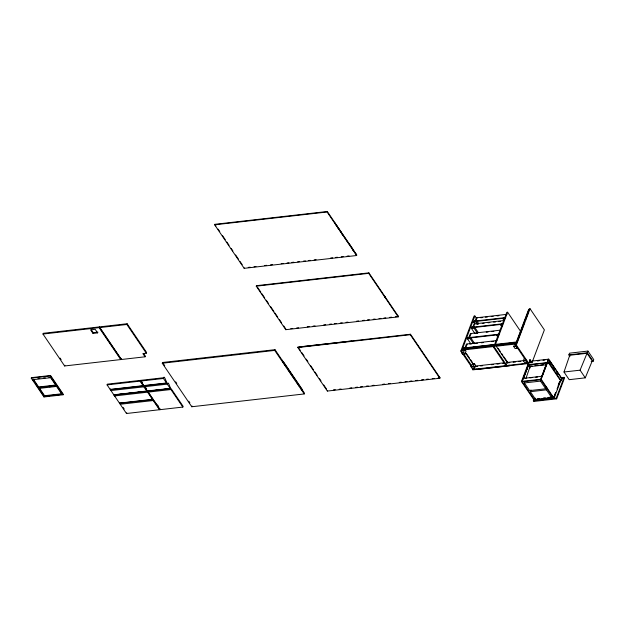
<?xml version="1.0" encoding="UTF-8"?>
<svg xmlns="http://www.w3.org/2000/svg" width="625" height="625" viewBox="0 0 625 625"><rect width="100%" height="100%" fill="white"/><g stroke="black" fill="none" stroke-linecap="round" stroke-linejoin="round"><path stroke-width="0.94" d="M120.555 404.094L119.68 402.656M147.812 391.633L147.805 392.234L144.75 386.883M148.281 391.547C148.586 393.25 146.812 390.375 147.609 390.367M561.242 377.68L564.102 377.352L564.164 378.977L556.664 398.828L533.758 401.438L533.328 400.797L534.008 398.984M546.43 387L545.703 388.781L529.617 390.609L524.414 382.945L525.023 381.18M525.93 378.531L530.172 366.188M535.539 399.352L530.344 391.68L530.945 389.922M563.992 372.008L569.75 355.25L587.031 353.281L592.227 360.953L585.273 377.844L569.188 379.68L563.992 372.008L580.078 370.172L587.031 353.281M42.977 334.039L43.258 333.312L99.391 326.914L121.031 358.844L120.758 359.57L64.625 365.969L42.977 334.039L99.109 327.641L120.758 359.57M31.25 378.148L31.438 377.664L50.562 375.484L63.305 394.289L63.117 394.773L43.992 396.953L31.25 378.148L50.375 375.969L63.117 394.773M44.391 396.219L33.164 379.664L33.352 379.172L44.57 395.727L44.391 396.219L61.852 394.227L62.039 393.742L44.57 395.727M39.273 387.914L39.094 388.406L56.555 386.414L56.742 385.922L54.906 386.133M50.375 375.969L50.562 375.484M61.852 394.227L50.633 377.672L50.82 377.188L48.977 377.391M43.992 396.953L43.117 394.898M64.625 365.969L64.898 365.242M93.266 332.672L97.875 332.148L97.594 332.875L92.992 333.406L93.266 332.672L91.328 329.82M99.109 327.641L99.391 326.914M99.57 327.586L99.852 326.859L127.133 323.75L146.594 352.469L146.32 353.203L142.867 353.594L145.039 356.805L121.219 359.523L99.57 327.586L126.852 324.477L146.32 353.203M126.852 324.477L127.133 323.75M154.07 400.633L159.75 409.008L159.477 409.734L126.477 413.5L107.078 384.883L107.359 384.156L140.352 380.391L143.5 385.031M121.219 359.523L121.492 358.789M110.438 389.648L143.344 385.938M119.68 403.281L152.633 399.641M145.039 356.805L145.32 356.078L143.688 353.664M126.477 413.5L126.75 412.766M159.477 409.734L140.078 381.125L140.352 380.391M140.539 381.07L140.812 380.344L163.719 377.727C164.297 374.281 167.797 386.961 167.617 383.492C168.547 380.5 171.242 392.273 171.289 388.898L183.117 406.344L182.836 407.07L159.938 409.688L140.539 381.07L163.445 378.461L182.836 407.07M143.898 385.836L166.805 383.227M147.453 391.273L170.453 388.609L147.547 391.227M162.273 363.227L162.555 362.492L275 349.68L304.5 393.203L304.227 393.938L191.781 406.75L162.273 363.227L274.719 350.406L304.227 393.938M214.664 224.805L214.852 224.32L327.297 211.5L356.797 255.031L356.617 255.516L244.172 268.336L214.664 224.805L327.109 211.992L356.617 255.516M163.445 378.461L163.719 377.727M159.938 409.688L160.211 408.953M191.781 406.75L192.055 406.023M244.172 268.336L244.352 267.844M256.258 286.172L256.445 285.688L368.891 272.867L398.391 316.398L398.211 316.883L285.766 329.695L256.258 286.172L368.711 273.352L398.211 316.883M274.719 350.406L275 349.68M327.109 211.992L327.297 211.5M285.766 329.695L285.945 329.211L283.766 325.984M282.93 362.109L283.203 361.383L302.383 389.672L302.102 390.406L300.461 387.977M336.75 226.18L336.656 225.727L338.742 229.18M297.859 347.539L298.039 347.055L410.484 334.234L439.992 377.758L439.805 378.25L327.359 391.062L297.859 347.539L410.305 334.719L439.805 378.25M341.586 233.32L344.094 236.641M343.82 236.672L341.492 232.867M346.602 240.773L346.656 240.039M349.75 244.609L349.438 244.141M352.414 248.531L349.992 244.961M352.648 249.695L352.703 248.961M352.797 250.297L353.258 249.781M355.914 254.516L355.969 253.773M368.711 273.352L368.891 272.867M327.359 391.062L327.539 390.578M384.703 296.93L384.891 296.445M384.945 297.289L385.133 296.805M397.695 316.094L397.875 315.602M410.305 334.719L410.484 334.234M418.414 346.664L418.602 346.18M439.289 377.453L439.469 376.969M472.195 367.836L460.82 351.047L474.031 316.07L474.867 315.977L476.484 318.367M474.867 315.977L461.648 350.953L460.82 351.047M465.133 349.938L466.016 351.242L464.883 354.242L462.719 354.492L461.391 352.531L462.961 349.484M494.219 346.461L494.008 345.016L494.219 346.461L463.203 349.992L463 348.555M463.203 349.992L463.477 349.266M470.75 343.68L467.469 338.836L468.109 337.141L467.992 338.156L468.68 338.078M474.703 333.227L471.422 328.383L472.062 326.68L471.945 327.703L472.633 327.625M474.828 323.875L473.734 322.266L474.375 320.562L474.258 321.586L474.945 321.5L476.336 317.812L506.891 314.328M464.039 348.617L464.164 347.594M464.727 348.539L466.43 344.031L496.984 340.547M468.469 338.641L470.383 333.578L499.969 330.203M472.422 328.188L474.023 323.93L503.609 320.555M462.719 354.492L463.023 353.68M464.883 354.242L463.555 352.281L464.406 350.031M464.992 348.539L465.172 348.055L471.258 347.359M499.406 334.148L469.125 337.602L469.086 338.297M505.664 317.57L475.391 321.023L475.203 321.508L503.852 318.242M473.227 327.359L474.727 324.078M473.336 343.391L470.047 338.547L470.492 337.367L468.883 337.555M477.281 332.93L474 328.086L474.445 326.914L472.828 327.094M477.953 324.391L476.312 321.969L476.758 320.797L475.141 320.977M471.016 366.727L472.586 363.68L474.312 363.484L475.641 365.445L474.508 368.445L472.344 368.695L471.016 366.727L473.18 366.484L474.508 368.445M473.18 366.484L474.312 363.484M497.945 337.141L496.852 335.531L497.289 334.352M501.891 326.688L500.797 325.07L501.242 323.898L502.859 323.711L502.656 324.242M504.203 320.57L503.109 318.953L503.555 317.773M507.406 361.969L506.336 364.812L505.508 364.906L493.586 347.312L506.797 312.336L507.633 312.242L520.578 331.344M498.703 334.695L498.906 334.172M504.969 318.117L505.172 317.594M506.336 364.812L494.414 347.219L507.633 312.242M516.203 343.258L515.719 342.539L515.922 343.984L495.969 346.258L495.766 344.82M517.539 347.469L517.234 348.281L515.07 348.523L513.742 346.562L514.875 343.562L516.602 343.367M528.023 363.57L515.523 345.125L529.227 308.852L530.062 308.758L544.375 329.883L532.047 362.508L530.391 362.695L529.336 361.148M516.797 342.953L524.594 322.328M525.609 319.633L527.977 313.359M517.234 348.281L515.906 346.312L516.211 345.508L515.773 345.555M527.734 363.148L472.438 369.453L472.727 369.875L528.852 363.477L516.352 345.031L530.062 308.758M526.281 360.359L527.164 361.664L526.859 362.477L524.695 362.727L523.367 360.758L524.5 357.766M526.859 362.477L525.531 360.516L525.836 359.703L525.398 359.758M560.945 380.008L554.047 398.242L534.375 400.484L521.484 381.469L528.375 363.234M529.828 367.898L528.117 364.617L547.383 362.656M541.781 376.781L546.781 362.953L540.609 379.289L541.172 379.688L522.047 381.867L528.352 365.289L523.422 378.234M529.406 359.93L530.234 359.828L528.258 364.836M523.695 378.203L528.219 365.531M546.922 363.172L547.242 362.438M541.93 376.992L547.07 363.383M554.047 398.242L541.164 379.227L548.742 359.164L532.406 361.031M534.922 400.422L534.555 399.5L553.68 397.32M534.5 400.242L534.977 399.68M548.547 362.977L549.234 361.156L549.836 361.086L561.922 378.922L561.234 380.75L560.633 380.812L548.547 362.977L549.141 362.906L561.234 380.75M535.32 398.18L534.633 399.992L522.328 381.836M534.781 400.211L535.469 398.391M549.141 362.906L549.836 361.086M569.922 356.43L568.867 354.875L569.516 353.172L587.945 351.07L593.75 359.633L593.109 361.336L591.164 361.555M555.555 392.859L553.5 398.305L553.555 397.562M558.281 385.141L559.312 382.422M558.297 385.602L559.328 382.883M553.969 397.156L555.688 392.617M557.055 388.984L559.461 382.633M559.602 382.258L559.797 381.727M559.672 381.977L560.133 381.453M556.664 398.828L556.227 398.188L564.102 377.352M593.109 361.336L587.305 352.773L587.945 351.07M545.703 388.781L540.5 381.109L541.234 379.328M552.359 395.742L551.625 397.523L546.422 389.852L547.156 388.07M153.555 399.875L153.438 400.547L152.742 398.969M114.844 395.984L114.078 394.383M144.273 386.172L144.148 386.852L143.438 385.25M144.68 386.75L143.664 385.328M110.32 388.93L111.258 390.32M248.234 267.406L250.172 267.188M254.047 266.742L255.984 266.523M264.711 265.523L266.648 265.305M270.523 264.867L272.469 264.641M281.188 263.648L283.125 263.43M287.008 262.984L288.945 262.766M291.852 262.43L293.789 262.211M297.672 261.766L299.609 261.547M303.484 261.109L305.422 260.883M308.328 260.555L310.273 260.336M314.148 259.891L316.086 259.672M330.625 258.016L332.562 257.789M335.477 257.461L337.414 257.242M341.289 256.797L343.227 256.578M347.109 256.133L349.047 255.914M290.797 328.656L292.734 328.438M296.609 328L298.547 327.773M307.273 326.781L309.211 326.562M313.094 326.117L315.031 325.898M323.75 324.906L325.695 324.68M329.57 324.242L331.508 324.016M334.414 323.688L336.352 323.469M340.234 323.023L342.172 322.805M346.047 322.359L347.984 322.141M356.711 321.148L358.648 320.922M362.531 320.484L364.469 320.266M367.375 319.93L369.312 319.711M373.188 319.266L375.133 319.047M379.008 318.602L380.945 318.383M383.852 318.055L385.789 317.828M389.672 317.391L391.609 317.172M395.484 316.727L398.391 316.398M529.336 309.766L528.508 309.867L515.289 344.844L516.117 344.75M480.727 317.773L482.633 317.555M485.5 317.227L487.406 317.008M491.227 316.578L493.141 316.359M496.953 315.922L498.867 315.703M473.734 322.266L476.312 321.969M503.109 318.953L504.836 318.758M476.5 324.109L478.414 323.891M482.234 323.453L484.141 323.242M487.961 322.805L489.867 322.586M493.687 322.148L495.602 321.93M498.461 321.609L500.375 321.391M299.508 346.992L331.445 343.352M331.906 343.305L351.836 341.031M473.078 327.141L502.68 323.766M473.852 327.516L501.539 324.359M471.422 328.383L474 328.086M500.797 325.07L502.523 324.875M37.945 378.648L39.789 378.445M43.461 378.023L45.305 377.812M33.164 379.664L50.633 377.672M471.227 333.945L470.937 333.516L469.547 337.781M475.719 333.43L477.633 333.211M486.227 332.234L488.133 332.016M491.953 331.578L493.867 331.359M56.117 385L38.648 386.992L38.461 387.477L55.93 385.484M469.898 337.977L499.5 334.602M467.469 338.836L470.047 338.547M496.852 335.531L498.57 335.336M43.875 387.391L45.711 387.18M49.391 386.766L51.227 386.555M107.078 384.883L140.078 381.125M469.859 344.102L471.773 343.883M475.594 343.453L477.5 343.234M481.32 342.797L483.227 342.578M491.82 341.602L493.734 341.383M462.719 348.117L494.656 344.477M495.484 344.383L516.359 342M472.813 347.188L476.633 346.75M478.031 346.586L495.727 344.57M462.539 348.602L494.469 344.961M516.18 342.492L495.305 344.867L507.516 362.891M47.047 396.141L48.961 395.922M52.781 395.484L54.695 395.266M57.563 394.938L59.477 394.719M110.273 389.398L143.266 385.641M143.727 385.586L166.633 382.977M462.719 349.281L493.734 345.75M495.484 345.547L515.438 343.273M111.047 390.539L144.078 386.82M144.5 386.727L167.406 384.117M493.586 347.312L494.414 347.219M515.523 345.125L516.352 345.031M461.391 352.531L463.555 352.281M513.742 346.562L515.906 346.312M113.922 394.789L146.922 391.023M147.383 390.977L170.281 388.367M114.695 395.93L147.695 392.172M148.156 392.117L171.055 389.508M119.555 403.102L152.555 399.336M120.328 404.242L153.359 400.523M568.867 354.875L587.305 352.773M474.602 366.18L504.672 362.75M506.617 362.531L524.078 360.539M523.367 360.758L525.531 360.516M474.891 366.609L477.648 366.289M480.555 365.961L482.648 365.719M491.383 364.727L493.32 364.508M497.008 364.086L499.141 363.844M502.812 363.422L504.969 363.18M507.875 362.844L509.812 362.625M513.211 362.234L515.641 361.961M518.898 361.586L520.797 361.375M537.281 360.93L539.195 360.711M543.016 360.281L544.93 360.062M548.477 359.656L548.188 359.227L547.109 362.688M527.211 362.43L528.039 362.336M527.93 365.102L547.055 362.922M530.031 366.133L532.094 365.969M534.977 365.641L537.852 365.312M540.734 364.984L543.617 364.656M529.852 366.617L546.398 364.727M333.359 389.914L335.297 389.695M339.172 389.25L341.117 389.031M349.836 388.039L351.773 387.812M355.656 387.375L357.594 387.156M360.5 386.82L362.438 386.602M366.32 386.156L368.258 385.938M372.133 385.492L374.07 385.273M382.797 384.281L384.734 384.062M388.609 383.617L390.555 383.398M399.273 382.398L401.211 382.18M405.094 381.734L407.031 381.516M409.938 381.188L411.875 380.961M415.758 380.523L417.695 380.305M421.57 379.859L423.508 379.641M426.414 379.305L428.359 379.086M432.234 378.641L434.172 378.422M438.047 377.984L439.992 377.758M523.133 378.414L542.258 376.227M529.969 377.859L531.883 377.641M535.703 377.211L537.617 376.992M521.484 381.469L541.164 379.227M521.906 381.656L528.352 365.289M561.312 377.789L564.172 377.461M561.211 378L561.633 378.18L548.742 359.164M524.414 382.945L540.5 381.109M561.883 378.688L563.789 378.477M561.328 378.992L561.922 378.922M530.344 391.68L546.422 389.852M537.609 398.688L539.523 398.469M543.352 398.031L545.258 397.812M548.133 397.484L552.914 396.945M535.164 399.195L534.742 399.016M548.164 397.711L550.023 397.5M547.977 398.203L549.836 397.992M534.359 400.023L553.352 398.094M533.328 400.797L556.227 398.188M580.078 370.172L585.273 377.844M549.016 360.445L550.617 362.812M552.758 365.969L554.367 368.344M556.508 371.5L558.109 373.867M550.812 363.477L551.859 365.031M553.438 367.359L555.016 369.688M557.117 372.789L558.172 374.336M559.656 381.516L559.945 381.938M530.234 359.828L532.047 362.508M529.641 360.273L531.219 362.602M540.898 379.719L553.211 397.875M528.68 365.016L529.75 366.594M528.117 364.617L528.406 365.047M528.5 365.5L530.102 367.867M498.141 348.297L500.266 351.438M501.859 353.781L502.922 355.352M503.984 356.914L507.164 361.617M509.047 365.133L509.484 365.773L476.492 369.531L476.055 368.891M477.039 317.961L475.812 321.203M476.758 320.797L478.375 323.172M474.445 326.914L478.211 332.469M470.492 337.367L474.797 343.719M467.125 344.188L465.594 348.234M466.25 353.328L469.625 358.305M470.633 359.789L472.273 362.219M465.188 352.523L473.156 364.273M463.812 354.156L471.945 366.148M336.602 225.586L334.484 222.516L336.414 225.367M336.844 225.938L338.773 228.797M339.016 229.148L341.438 232.719L338.836 228.938M344.82 237.711L346.273 239.852M347.117 241.102L349.055 243.953M353.648 250.734L355.586 253.586M214.852 224.32L215.945 225.93M218.125 229.156L219.766 231.578M222.5 235.602L225.234 239.633M226.867 242.055L229.055 245.281M231.242 248.5L232.883 250.922M235.609 254.953L238.344 258.977M239.984 261.398L242.172 264.625M257.539 287.297L260.812 292.133M261.906 293.75L264.641 297.773M266.281 300.195L268.461 303.422M270.648 306.641L273.93 311.477M275.023 313.094L277.75 317.125M279.391 319.539L281.578 322.766M298.039 347.055L300.227 350.273M301.867 352.695L304.047 355.914M306.234 359.141L307.875 361.562M310.609 365.594L313.336 369.617M314.977 372.039L317.164 375.266M319.344 378.484L320.984 380.906M323.719 384.938L326.453 388.969M283.477 362.922L286.219 366.961M287.312 368.578L294.984 379.891M296.625 382.32L299.367 386.359M163.102 363.305L164.734 365.719M175.664 381.844L176.758 383.453M188.773 401.188L189.867 402.797M140.812 380.344L142.383 382.656M145.695 387.539L146.648 388.953M157.523 404.992L158.594 406.578M148.461 392.359L152.812 398.828M97.594 332.875L95.18 329.312L90.57 329.836L92.992 333.406M123.141 407.438L124.172 408.961M60.031 358.055L61.109 359.656M51.352 377.977L54.555 382.703M55.625 384.281L58.297 388.219M59.367 389.797L60.969 392.164M32.492 379.234L34.086 381.578M36.211 384.719L37.805 387.062M38.867 388.633L42.055 393.336M114.047 394.969L147.086 391.273L114.047 394.969M282.477 360.312L282.688 361.75L282.477 360.312"/></g></svg>
